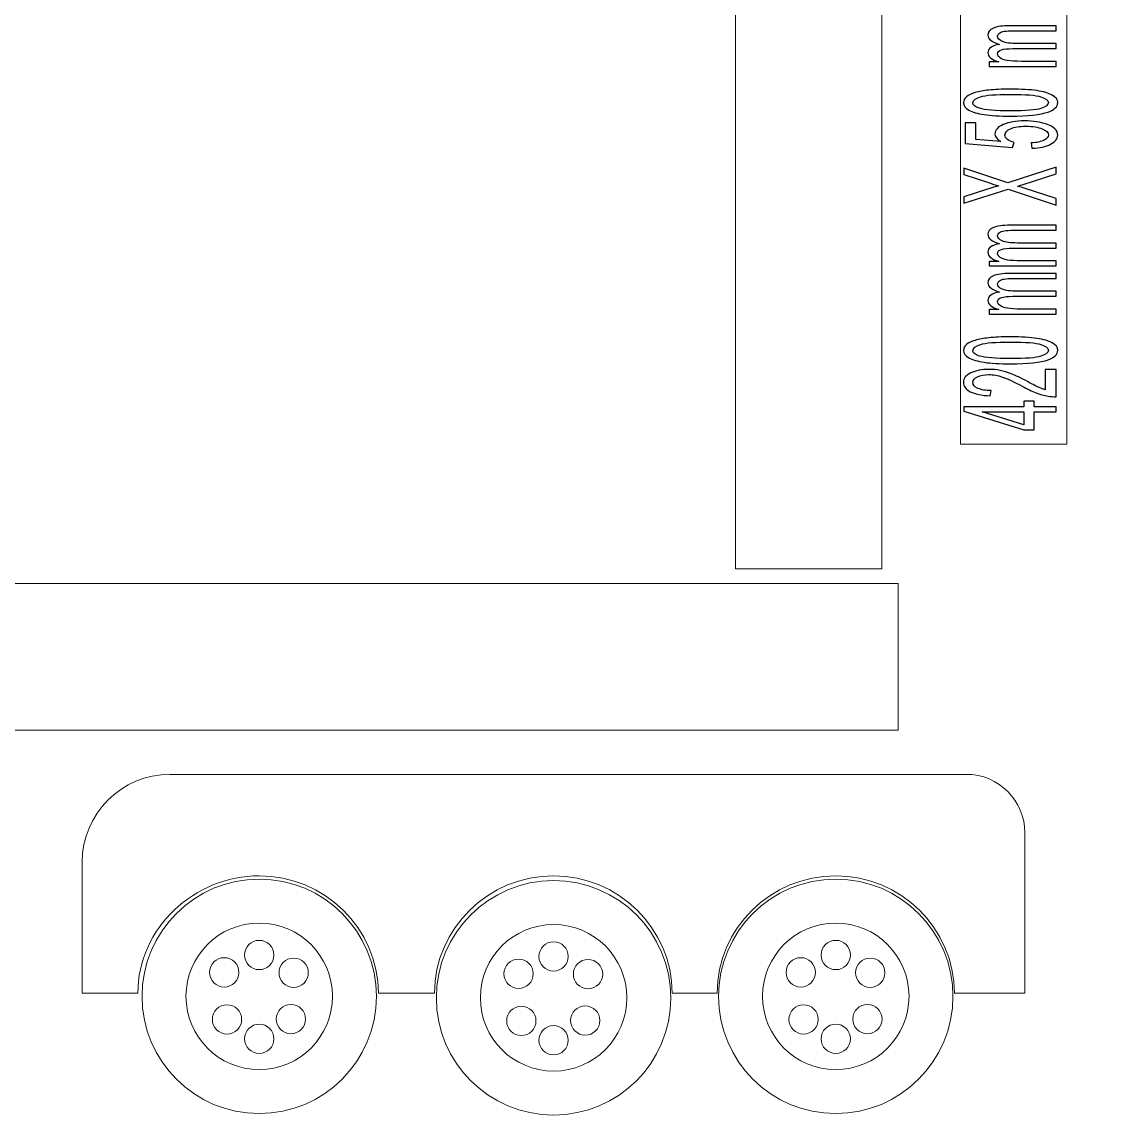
# Model space of a CAD drawing. Header units: millimetres. Extents: x -2444 to 3336, y -980 to 1690.
# Drawn here: x 145.2 to 520, y -151.4 to 221.6 of the extents above; entities that cross this region are included whole.
import ezdxf

# ---------------------------------------------------------------- set-up
doc = ezdxf.new("R2010")
doc.units = ezdxf.units.MM
doc.header["$MEASUREMENT"] = 0
doc.layers.add('Camada 1', color=7, linetype='Continuous')

msp = doc.modelspace()

# ---------------------------------------------------------------- linework, layer by layer
at = {"layer": 'Camada 1', "color": 250, "lineweight": 9}
msp.add_lwpolyline([(-586.2757, -20), (444.3243, -20), (444.3243, 30), (-586.2757, 30), (-586.2757, -20)], close=True, dxfattribs=at)
for centre, major_axis, ratio in [((226.2002, -110.8548), (0, 40), 0.9999975), ((422.9744, -110.8548), (0, 40), 0.9999975), ((326.666, -111.3548), (0, 40), 0.9999975), ((226.2001, -96.7548), (0, 5), 1), ((326.6659, -97.2548), (0, 5), 1), ((422.9743, -96.7548), (0, 5), 1), ((214.2557, -102.6728), (0, 5), 1), ((237.9517, -102.791), (0, 5), 1), ((314.7215, -103.1728), (0, 5), 1), ((338.4175, -103.291), (0, 5), 1), ((411.0299, -102.6728), (0, 5), 1), ((434.7259, -102.791), (0, 5), 1), ((215.1975, -118.7212), (0, 5), 1), ((237.0099, -118.603), (0, 5), 1), ((315.6633, -119.2212), (0, 5), 1), ((337.4757, -119.103), (0, 5), 1), ((411.9717, -118.7212), (0, 5), 1), ((433.7841, -118.603), (0, 5), 1), ((226.2001, -125.3548), (0, 5), 1), ((326.6659, -125.8548), (0, 5), 1), ((422.9743, -125.3548), (0, 5), 1)]:
    msp.add_ellipse(centre, major_axis=major_axis, ratio=ratio, dxfattribs=at)
for points, knots in [([(388.7243, 35), (388.7243, 35), (388.7243, 455), (388.7243, 455), (388.7243, 455), (388.7243, 455), (438.7243, 455), (438.7243, 455), (438.7243, 455), (438.7243, 455), (438.7243, 35), (438.7243, 35), (438.7243, 35), (438.7243, 35), (388.7243, 35), (388.7243, 35)], [0, 0, 0, 0, 0.2, 0.2, 0.2, 0.2, 0.4, 0.4, 0.4, 0.4, 0.6, 0.6, 0.6, 0.6, 1, 1, 1, 1]), ([(195.7326, -35.1115), (195.7326, -35.1115), (467.5273, -35.1115), (467.5273, -35.1115), (467.5273, -35.1115), (478.5273, -35.1115), (487.5273, -44.1115), (487.5273, -55.1115), (487.5273, -55.1115), (487.5273, -55.1115), (487.5273, -109.7255), (487.5273, -109.7255), (487.5273, -109.7255), (487.5273, -109.7255), (463.4725, -109.7255), (463.4725, -109.7255), (463.4725, -109.7255), (463.4725, -87.6342), (445.0639, -69.7255), (422.9726, -69.7255), (422.9726, -69.7255), (400.8813, -69.7255), (382.4725, -87.6342), (382.4725, -109.7255), (382.4725, -109.7255), (382.4725, -109.7255), (367.13, -109.7255), (367.13, -109.7255), (367.13, -109.7255), (367.13, -87.6342), (348.7214, -69.7255), (326.6301, -69.7255), (326.6301, -69.7255), (304.5388, -69.7255), (286.03, -87.6342), (286.03, -109.7255), (286.03, -109.7255), (286.03, -109.7255), (266.8813, -109.7255), (266.8813, -109.7255), (266.8813, -109.7255), (266.8813, -87.6342), (248.2727, -69.7255), (226.1814, -69.7255), (226.1814, -69.7255), (204.0901, -69.7255), (184.7813, -87.6342), (184.7813, -109.7255), (184.7813, -109.7255), (184.7813, -109.7255), (165.7326, -109.7255), (165.7326, -109.7255), (165.7326, -109.7255), (165.7326, -109.7255), (165.7326, -65.1115), (165.7326, -65.1115), (165.7326, -65.1115), (165.7326, -48.6115), (179.2326, -35.1115), (195.7326, -35.1115)], [0, 0, 0, 0, 0.0625, 0.0625, 0.0625, 0.0625, 0.125, 0.125, 0.125, 0.125, 0.1875, 0.1875, 0.1875, 0.1875, 0.25, 0.25, 0.25, 0.25, 0.3125, 0.3125, 0.3125, 0.3125, 0.375, 0.375, 0.375, 0.375, 0.4375, 0.4375, 0.4375, 0.4375, 0.5, 0.5, 0.5, 0.5, 0.5625, 0.5625, 0.5625, 0.5625, 0.625, 0.625, 0.625, 0.625, 0.6875, 0.6875, 0.6875, 0.6875, 0.75, 0.75, 0.75, 0.75, 0.8125, 0.8125, 0.8125, 0.8125, 0.875, 0.875, 0.875, 0.875, 1, 1, 1, 1]), ([(226.2002, -135.8548), (212.3931, -135.8548), (201.2001, -124.6619), (201.2001, -110.8548), (201.2001, -110.8548), (201.2001, -97.0477), (212.3931, -85.8548), (226.2002, -85.8548), (226.2002, -85.8548), (240.0072, -85.8548), (251.2001, -97.0477), (251.2001, -110.8548), (251.2001, -110.8548), (251.2001, -124.6619), (240.0072, -135.8548), (226.2002, -135.8548)], [0, 0, 0, 0, 0.2, 0.2, 0.2, 0.2, 0.4, 0.4, 0.4, 0.4, 0.6, 0.6, 0.6, 0.6, 1, 1, 1, 1]), ([(422.9744, -135.8548), (409.1673, -135.8548), (397.9743, -124.6619), (397.9743, -110.8548), (397.9743, -110.8548), (397.9743, -97.0477), (409.1673, -85.8548), (422.9744, -85.8548), (422.9744, -85.8548), (436.7814, -85.8548), (447.9743, -97.0477), (447.9743, -110.8548), (447.9743, -110.8548), (447.9743, -124.6619), (436.7814, -135.8548), (422.9744, -135.8548)], [0, 0, 0, 0, 0.2, 0.2, 0.2, 0.2, 0.4, 0.4, 0.4, 0.4, 0.6, 0.6, 0.6, 0.6, 1, 1, 1, 1]), ([(326.666, -136.3548), (312.8589, -136.3548), (301.6659, -125.1619), (301.6659, -111.3548), (301.6659, -111.3548), (301.6659, -97.5477), (312.8589, -86.3548), (326.666, -86.3548), (326.666, -86.3548), (340.473, -86.3548), (351.6659, -97.5477), (351.6659, -111.3548), (351.6659, -111.3548), (351.6659, -125.1619), (340.473, -136.3548), (326.666, -136.3548)], [0, 0, 0, 0, 0.2, 0.2, 0.2, 0.2, 0.4, 0.4, 0.4, 0.4, 0.6, 0.6, 0.6, 0.6, 1, 1, 1, 1]), ([(226.2001, -101.7548), (223.4387, -101.7548), (221.2001, -99.5162), (221.2001, -96.7548), (221.2001, -96.7548), (221.2001, -93.9934), (223.4387, -91.7548), (226.2001, -91.7548), (226.2001, -91.7548), (228.9615, -91.7548), (231.2001, -93.9934), (231.2001, -96.7548), (231.2001, -96.7548), (231.2001, -99.5162), (228.9615, -101.7548), (226.2001, -101.7548)], [0, 0, 0, 0, 0.2, 0.2, 0.2, 0.2, 0.4, 0.4, 0.4, 0.4, 0.6, 0.6, 0.6, 0.6, 1, 1, 1, 1]), ([(326.6659, -102.2548), (323.9045, -102.2548), (321.6659, -100.0162), (321.6659, -97.2548), (321.6659, -97.2548), (321.6659, -94.4934), (323.9045, -92.2548), (326.6659, -92.2548), (326.6659, -92.2548), (329.4273, -92.2548), (331.6659, -94.4934), (331.6659, -97.2548), (331.6659, -97.2548), (331.6659, -100.0162), (329.4273, -102.2548), (326.6659, -102.2548)], [0, 0, 0, 0, 0.2, 0.2, 0.2, 0.2, 0.4, 0.4, 0.4, 0.4, 0.6, 0.6, 0.6, 0.6, 1, 1, 1, 1]), ([(422.9743, -101.7548), (420.2129, -101.7548), (417.9743, -99.5162), (417.9743, -96.7548), (417.9743, -96.7548), (417.9743, -93.9934), (420.2129, -91.7548), (422.9743, -91.7548), (422.9743, -91.7548), (425.7357, -91.7548), (427.9743, -93.9934), (427.9743, -96.7548), (427.9743, -96.7548), (427.9743, -99.5162), (425.7357, -101.7548), (422.9743, -101.7548)], [0, 0, 0, 0, 0.2, 0.2, 0.2, 0.2, 0.4, 0.4, 0.4, 0.4, 0.6, 0.6, 0.6, 0.6, 1, 1, 1, 1]), ([(214.2557, -107.6728), (217.0171, -107.6728), (219.2557, -105.4342), (219.2557, -102.6728), (219.2557, -102.6728), (219.2557, -99.9114), (217.0171, -97.6728), (214.2557, -97.6728), (214.2557, -97.6728), (211.4943, -97.6728), (209.2557, -99.9114), (209.2557, -102.6728), (209.2557, -102.6728), (209.2557, -105.4342), (211.4943, -107.6728), (214.2557, -107.6728)], [0, 0, 0, 0, 0.2, 0.2, 0.2, 0.2, 0.4, 0.4, 0.4, 0.4, 0.6, 0.6, 0.6, 0.6, 1, 1, 1, 1]), ([(237.9517, -107.791), (235.1903, -107.791), (232.9517, -105.5524), (232.9517, -102.791), (232.9517, -102.791), (232.9517, -100.0296), (235.1903, -97.791), (237.9517, -97.791), (237.9517, -97.791), (240.7131, -97.791), (242.9517, -100.0296), (242.9517, -102.791), (242.9517, -102.791), (242.9517, -105.5524), (240.7131, -107.791), (237.9517, -107.791)], [0, 0, 0, 0, 0.2, 0.2, 0.2, 0.2, 0.4, 0.4, 0.4, 0.4, 0.6, 0.6, 0.6, 0.6, 1, 1, 1, 1]), ([(314.7215, -108.1728), (317.4829, -108.1728), (319.7215, -105.9342), (319.7215, -103.1728), (319.7215, -103.1728), (319.7215, -100.4114), (317.4829, -98.1728), (314.7215, -98.1728), (314.7215, -98.1728), (311.9601, -98.1728), (309.7215, -100.4114), (309.7215, -103.1728), (309.7215, -103.1728), (309.7215, -105.9342), (311.9601, -108.1728), (314.7215, -108.1728)], [0, 0, 0, 0, 0.2, 0.2, 0.2, 0.2, 0.4, 0.4, 0.4, 0.4, 0.6, 0.6, 0.6, 0.6, 1, 1, 1, 1]), ([(338.4175, -108.291), (335.6561, -108.291), (333.4175, -106.0524), (333.4175, -103.291), (333.4175, -103.291), (333.4175, -100.5296), (335.6561, -98.291), (338.4175, -98.291), (338.4175, -98.291), (341.1789, -98.291), (343.4175, -100.5296), (343.4175, -103.291), (343.4175, -103.291), (343.4175, -106.0524), (341.1789, -108.291), (338.4175, -108.291)], [0, 0, 0, 0, 0.2, 0.2, 0.2, 0.2, 0.4, 0.4, 0.4, 0.4, 0.6, 0.6, 0.6, 0.6, 1, 1, 1, 1]), ([(411.0299, -107.6728), (413.7913, -107.6728), (416.0299, -105.4342), (416.0299, -102.6728), (416.0299, -102.6728), (416.0299, -99.9114), (413.7913, -97.6728), (411.0299, -97.6728), (411.0299, -97.6728), (408.2685, -97.6728), (406.0299, -99.9114), (406.0299, -102.6728), (406.0299, -102.6728), (406.0299, -105.4342), (408.2685, -107.6728), (411.0299, -107.6728)], [0, 0, 0, 0, 0.2, 0.2, 0.2, 0.2, 0.4, 0.4, 0.4, 0.4, 0.6, 0.6, 0.6, 0.6, 1, 1, 1, 1]), ([(434.7259, -107.791), (431.9645, -107.791), (429.7259, -105.5524), (429.7259, -102.791), (429.7259, -102.791), (429.7259, -100.0296), (431.9645, -97.791), (434.7259, -97.791), (434.7259, -97.791), (437.4873, -97.791), (439.7259, -100.0296), (439.7259, -102.791), (439.7259, -102.791), (439.7259, -105.5524), (437.4873, -107.791), (434.7259, -107.791)], [0, 0, 0, 0, 0.2, 0.2, 0.2, 0.2, 0.4, 0.4, 0.4, 0.4, 0.6, 0.6, 0.6, 0.6, 1, 1, 1, 1]), ([(215.1975, -113.7212), (212.4361, -113.7212), (210.1975, -115.9598), (210.1975, -118.7212), (210.1975, -118.7212), (210.1975, -121.4826), (212.4361, -123.7212), (215.1975, -123.7212), (215.1975, -123.7212), (217.9589, -123.7212), (220.1975, -121.4826), (220.1975, -118.7212), (220.1975, -118.7212), (220.1975, -115.9598), (217.9589, -113.7212), (215.1975, -113.7212)], [0, 0, 0, 0, 0.2, 0.2, 0.2, 0.2, 0.4, 0.4, 0.4, 0.4, 0.6, 0.6, 0.6, 0.6, 1, 1, 1, 1]), ([(237.0099, -113.603), (239.7713, -113.603), (242.0099, -115.8416), (242.0099, -118.603), (242.0099, -118.603), (242.0099, -121.3644), (239.7713, -123.603), (237.0099, -123.603), (237.0099, -123.603), (234.2485, -123.603), (232.0099, -121.3644), (232.0099, -118.603), (232.0099, -118.603), (232.0099, -115.8416), (234.2485, -113.603), (237.0099, -113.603)], [0, 0, 0, 0, 0.2, 0.2, 0.2, 0.2, 0.4, 0.4, 0.4, 0.4, 0.6, 0.6, 0.6, 0.6, 1, 1, 1, 1]), ([(315.6633, -114.2212), (312.9019, -114.2212), (310.6633, -116.4598), (310.6633, -119.2212), (310.6633, -119.2212), (310.6633, -121.9826), (312.9019, -124.2212), (315.6633, -124.2212), (315.6633, -124.2212), (318.4247, -124.2212), (320.6633, -121.9826), (320.6633, -119.2212), (320.6633, -119.2212), (320.6633, -116.4598), (318.4247, -114.2212), (315.6633, -114.2212)], [0, 0, 0, 0, 0.2, 0.2, 0.2, 0.2, 0.4, 0.4, 0.4, 0.4, 0.6, 0.6, 0.6, 0.6, 1, 1, 1, 1]), ([(337.4757, -114.103), (340.2371, -114.103), (342.4757, -116.3416), (342.4757, -119.103), (342.4757, -119.103), (342.4757, -121.8644), (340.2371, -124.103), (337.4757, -124.103), (337.4757, -124.103), (334.7143, -124.103), (332.4757, -121.8644), (332.4757, -119.103), (332.4757, -119.103), (332.4757, -116.3416), (334.7143, -114.103), (337.4757, -114.103)], [0, 0, 0, 0, 0.2, 0.2, 0.2, 0.2, 0.4, 0.4, 0.4, 0.4, 0.6, 0.6, 0.6, 0.6, 1, 1, 1, 1]), ([(411.9717, -113.7212), (409.2103, -113.7212), (406.9717, -115.9598), (406.9717, -118.7212), (406.9717, -118.7212), (406.9717, -121.4826), (409.2103, -123.7212), (411.9717, -123.7212), (411.9717, -123.7212), (414.7331, -123.7212), (416.9717, -121.4826), (416.9717, -118.7212), (416.9717, -118.7212), (416.9717, -115.9598), (414.7331, -113.7212), (411.9717, -113.7212)], [0, 0, 0, 0, 0.2, 0.2, 0.2, 0.2, 0.4, 0.4, 0.4, 0.4, 0.6, 0.6, 0.6, 0.6, 1, 1, 1, 1]), ([(433.7841, -113.603), (436.5455, -113.603), (438.7841, -115.8416), (438.7841, -118.603), (438.7841, -118.603), (438.7841, -121.3644), (436.5455, -123.603), (433.7841, -123.603), (433.7841, -123.603), (431.0227, -123.603), (428.7841, -121.3644), (428.7841, -118.603), (428.7841, -118.603), (428.7841, -115.8416), (431.0227, -113.603), (433.7841, -113.603)], [0, 0, 0, 0, 0.2, 0.2, 0.2, 0.2, 0.4, 0.4, 0.4, 0.4, 0.6, 0.6, 0.6, 0.6, 1, 1, 1, 1]), ([(226.2001, -130.3548), (223.4387, -130.3548), (221.2001, -128.1162), (221.2001, -125.3548), (221.2001, -125.3548), (221.2001, -122.5934), (223.4387, -120.3548), (226.2001, -120.3548), (226.2001, -120.3548), (228.9615, -120.3548), (231.2001, -122.5934), (231.2001, -125.3548), (231.2001, -125.3548), (231.2001, -128.1162), (228.9615, -130.3548), (226.2001, -130.3548)], [0, 0, 0, 0, 0.2, 0.2, 0.2, 0.2, 0.4, 0.4, 0.4, 0.4, 0.6, 0.6, 0.6, 0.6, 1, 1, 1, 1]), ([(326.6659, -130.8548), (323.9045, -130.8548), (321.6659, -128.6162), (321.6659, -125.8548), (321.6659, -125.8548), (321.6659, -123.0934), (323.9045, -120.8548), (326.6659, -120.8548), (326.6659, -120.8548), (329.4273, -120.8548), (331.6659, -123.0934), (331.6659, -125.8548), (331.6659, -125.8548), (331.6659, -128.6162), (329.4273, -130.8548), (326.6659, -130.8548)], [0, 0, 0, 0, 0.2, 0.2, 0.2, 0.2, 0.4, 0.4, 0.4, 0.4, 0.6, 0.6, 0.6, 0.6, 1, 1, 1, 1]), ([(422.9743, -130.3548), (420.2129, -130.3548), (417.9743, -128.1162), (417.9743, -125.3548), (417.9743, -125.3548), (417.9743, -122.5934), (420.2129, -120.3548), (422.9743, -120.3548), (422.9743, -120.3548), (425.7357, -120.3548), (427.9743, -122.5934), (427.9743, -125.3548), (427.9743, -125.3548), (427.9743, -128.1162), (425.7357, -130.3548), (422.9743, -130.3548)], [0, 0, 0, 0, 0.2, 0.2, 0.2, 0.2, 0.4, 0.4, 0.4, 0.4, 0.6, 0.6, 0.6, 0.6, 1, 1, 1, 1])]:
    msp.add_open_spline(points, degree=3, knots=knots, dxfattribs=at)
at = {"layer": 'Camada 1', "color": 250, "lineweight": 20}
msp.add_open_spline([(501.8621, 77.5), (501.8621, 77.5), (501.8621, 255), (501.8621, 255), (501.8621, 255), (501.8621, 255), (520, 255), (520, 255), (520, 255), (520, 255), (483.7243, 432.5), (483.7243, 432.5), (483.7243, 432.5), (483.7243, 432.5), (447.4486, 255), (447.4486, 255), (447.4486, 255), (447.4486, 255), (465.5864, 255), (465.5864, 255), (465.5864, 255), (465.5864, 255), (465.5864, 77.5), (465.5864, 77.5), (465.5864, 77.5), (465.5864, 77.5), (501.8621, 77.5), (501.8621, 77.5)], degree=3, knots=[0, 0, 0, 0, 0.125, 0.125, 0.125, 0.125, 0.25, 0.25, 0.25, 0.25, 0.375, 0.375, 0.375, 0.375, 0.5, 0.5, 0.5, 0.5, 0.625, 0.625, 0.625, 0.625, 0.75, 0.75, 0.75, 0.75, 1, 1, 1, 1], dxfattribs=at)
at = {"layer": 'Camada 1', "color": 250}
for points, knots in [([(498.1963, 206.4121), (498.1963, 206.4121), (475.3664, 206.4121), (475.3664, 206.4121), (475.3664, 206.4121), (475.3664, 206.4121), (475.3664, 207.9725), (475.3664, 207.9725), (475.3664, 207.9725), (475.3664, 207.9725), (478.5922, 207.9725), (478.5922, 207.9725), (478.5922, 207.9725), (477.4779, 208.2918), (476.5761, 208.7198), (475.9016, 209.2531), (475.9016, 209.2531), (475.2198, 209.7864), (474.8826, 210.3921), (474.8826, 211.0735), (474.8826, 211.0735), (474.8826, 211.8307), (475.2345, 212.4529), (475.9309, 212.9368), (475.9309, 212.9368), (476.6348, 213.4208), (477.6098, 213.7631), (478.8708, 213.9606), (478.8708, 213.9606), (476.2095, 214.7771), (474.8826, 215.8338), (474.8826, 217.1374), (474.8826, 217.1374), (474.8826, 218.1579), (475.5057, 218.9447), (476.7594, 219.4912), (476.7594, 219.4912), (478.013, 220.041), (479.9412, 220.3175), (482.5438, 220.3175), (482.5438, 220.3175), (482.5438, 220.3175), (498.1963, 220.3175), (498.1963, 220.3175), (498.1963, 220.3175), (498.1963, 220.3175), (498.1963, 218.5794), (498.1963, 218.5794), (498.1963, 218.5794), (498.1963, 218.5794), (483.8268, 218.5794), (483.8268, 218.5794), (483.8268, 218.5794), (482.2872, 218.5794), (481.1729, 218.5201), (480.491, 218.4081), (480.491, 218.4081), (479.8092, 218.2962), (479.2667, 218.0921), (478.8488, 217.7926), (478.8488, 217.7926), (478.4309, 217.4962), (478.2257, 217.1473), (478.2257, 216.749), (478.2257, 216.749), (478.2257, 216.0247), (478.7608, 215.4256), (479.8239, 214.9483), (479.8239, 214.9483), (480.8943, 214.4709), (482.6025, 214.2339), (484.9485, 214.2339), (484.9485, 214.2339), (484.9485, 214.2339), (498.1963, 214.2339), (498.1963, 214.2339), (498.1963, 214.2339), (498.1963, 214.2339), (498.1963, 212.4957), (498.1963, 212.4957), (498.1963, 212.4957), (498.1963, 212.4957), (483.3796, 212.4957), (483.3796, 212.4957), (483.3796, 212.4957), (481.6641, 212.4957), (480.3737, 212.3541), (479.516, 212.071), (479.516, 212.071), (478.6582, 211.7879), (478.2257, 211.3237), (478.2257, 210.6818), (478.2257, 210.6818), (478.2257, 210.1946), (478.5116, 209.7436), (479.0834, 209.3288), (479.0834, 209.3288), (479.6553, 208.914), (480.491, 208.6144), (481.5981, 208.4268), (481.5981, 208.4268), (482.6978, 208.2425), (484.2887, 208.1503), (486.3635, 208.1503), (486.3635, 208.1503), (486.3635, 208.1503), (498.1963, 208.1503), (498.1963, 208.1503), (498.1963, 208.1503), (498.1963, 208.1503), (498.1963, 206.4121), (498.1963, 206.4121)], [0, 0, 0, 0, 0.03448276, 0.03448276, 0.03448276, 0.03448276, 0.06896552, 0.06896552, 0.06896552, 0.06896552, 0.10344828, 0.10344828, 0.10344828, 0.10344828, 0.13793103, 0.13793103, 0.13793103, 0.13793103, 0.17241379, 0.17241379, 0.17241379, 0.17241379, 0.20689655, 0.20689655, 0.20689655, 0.20689655, 0.24137931, 0.24137931, 0.24137931, 0.24137931, 0.27586207, 0.27586207, 0.27586207, 0.27586207, 0.31034483, 0.31034483, 0.31034483, 0.31034483, 0.34482759, 0.34482759, 0.34482759, 0.34482759, 0.37931034, 0.37931034, 0.37931034, 0.37931034, 0.4137931, 0.4137931, 0.4137931, 0.4137931, 0.44827586, 0.44827586, 0.44827586, 0.44827586, 0.48275862, 0.48275862, 0.48275862, 0.48275862, 0.51724138, 0.51724138, 0.51724138, 0.51724138, 0.55172414, 0.55172414, 0.55172414, 0.55172414, 0.5862069, 0.5862069, 0.5862069, 0.5862069, 0.62068966, 0.62068966, 0.62068966, 0.62068966, 0.65517241, 0.65517241, 0.65517241, 0.65517241, 0.68965517, 0.68965517, 0.68965517, 0.68965517, 0.72413793, 0.72413793, 0.72413793, 0.72413793, 0.75862069, 0.75862069, 0.75862069, 0.75862069, 0.79310345, 0.79310345, 0.79310345, 0.79310345, 0.82758621, 0.82758621, 0.82758621, 0.82758621, 0.86206897, 0.86206897, 0.86206897, 0.86206897, 0.89655172, 0.89655172, 0.89655172, 0.89655172, 0.93103448, 0.93103448, 0.93103448, 0.93103448, 1, 1, 1, 1]), ([(482.6538, 189.4648), (478.9368, 189.4648), (475.9309, 189.636), (473.6582, 189.9784), (473.6582, 189.9784), (471.3782, 190.3241), (469.626, 190.8343), (468.4016, 191.5125), (468.4016, 191.5125), (467.1773, 192.1873), (466.5688, 193.04), (466.5688, 194.0671), (466.5688, 194.0671), (466.5688, 194.8242), (466.906, 195.4892), (467.5878, 196.0653), (467.5878, 196.0653), (468.2697, 196.6381), (469.2521, 197.1122), (470.5351, 197.4809), (470.5351, 197.4809), (471.8107, 197.8496), (473.3723, 198.1393), (475.2125, 198.35), (475.2125, 198.35), (477.0526, 198.5639), (479.538, 198.6693), (482.6538, 198.6693), (482.6538, 198.6693), (486.3488, 198.6693), (489.34, 198.4981), (491.6127, 198.159), (491.6127, 198.159), (493.8928, 197.8199), (495.645, 197.3097), (496.8767, 196.6315), (496.8767, 196.6315), (498.1083, 195.9567), (498.7242, 195.1007), (498.7242, 194.0671), (498.7242, 194.0671), (498.7242, 192.7075), (497.6464, 191.6376), (495.4837, 190.8606), (495.4837, 190.8606), (492.8444, 189.929), (488.5702, 189.4648), (482.6538, 189.4648)], [0, 0, 0, 0, 0.07692308, 0.07692308, 0.07692308, 0.07692308, 0.15384615, 0.15384615, 0.15384615, 0.15384615, 0.23076923, 0.23076923, 0.23076923, 0.23076923, 0.30769231, 0.30769231, 0.30769231, 0.30769231, 0.38461538, 0.38461538, 0.38461538, 0.38461538, 0.46153846, 0.46153846, 0.46153846, 0.46153846, 0.53846154, 0.53846154, 0.53846154, 0.53846154, 0.61538462, 0.61538462, 0.61538462, 0.61538462, 0.69230769, 0.69230769, 0.69230769, 0.69230769, 0.76923077, 0.76923077, 0.76923077, 0.76923077, 0.84615385, 0.84615385, 0.84615385, 0.84615385, 1, 1, 1, 1]), ([(482.6685, 191.2425), (487.8517, 191.2425), (491.2975, 191.5125), (492.9984, 192.0557), (492.9984, 192.0557), (494.7066, 192.5988), (495.557, 193.2704), (495.557, 194.0671), (495.557, 194.0671), (495.557, 194.8637), (494.6992, 195.5353), (492.991, 196.0785), (492.991, 196.0785), (491.2755, 196.6217), (487.8371, 196.8916), (482.6685, 196.8916), (482.6685, 196.8916), (477.4852, 196.8916), (474.0394, 196.6217), (472.3386, 196.0785), (472.3386, 196.0785), (470.6304, 195.5386), (469.7799, 194.8604), (469.7799, 194.0473), (469.7799, 194.0473), (469.7799, 193.2507), (470.5351, 192.612), (472.038, 192.1346), (472.038, 192.1346), (473.9515, 191.5388), (477.4999, 191.2425), (482.6685, 191.2425)], [0, 0, 0, 0, 0.11111111, 0.11111111, 0.11111111, 0.11111111, 0.22222222, 0.22222222, 0.22222222, 0.22222222, 0.33333333, 0.33333333, 0.33333333, 0.33333333, 0.44444444, 0.44444444, 0.44444444, 0.44444444, 0.55555556, 0.55555556, 0.55555556, 0.55555556, 0.66666667, 0.66666667, 0.66666667, 0.66666667, 0.77777778, 0.77777778, 0.77777778, 0.77777778, 1, 1, 1, 1]), ([(489.9265, 178.4794), (489.9265, 178.4794), (489.6186, 180.2966), (489.6186, 180.2966), (489.6186, 180.2966), (491.5907, 180.4316), (493.0717, 180.7443), (494.0687, 181.2315), (494.0687, 181.2315), (495.0585, 181.7188), (495.557, 182.3146), (495.557, 183.0158), (495.557, 183.0158), (495.557, 183.8618), (494.8532, 184.5696), (493.4529, 185.1457), (493.4529, 185.1457), (492.0453, 185.7185), (490.1831, 186.0049), (487.8664, 186.0049), (487.8664, 186.0049), (485.6597, 186.0049), (483.9221, 185.7317), (482.6465, 185.1819), (482.6465, 185.1819), (481.3708, 184.6322), (480.733, 183.9046), (480.733, 182.9993), (480.733, 182.9993), (480.733, 182.4364), (481.0189, 181.9327), (481.5908, 181.485), (481.5908, 181.485), (482.1626, 181.0406), (482.9031, 180.6917), (483.8122, 180.4348), (483.8122, 180.4348), (483.8122, 180.4348), (483.2843, 178.7954), (483.2843, 178.7954), (483.2843, 178.7954), (483.2843, 178.7954), (467.0966, 180.1583), (467.0966, 180.1583), (467.0966, 180.1583), (467.0966, 180.1583), (467.0966, 187.1703), (467.0966, 187.1703), (467.0966, 187.1703), (467.0966, 187.1703), (470.7917, 187.1703), (470.7917, 187.1703), (470.7917, 187.1703), (470.7917, 187.1703), (470.7917, 181.5443), (470.7917, 181.5443), (470.7917, 181.5443), (470.7917, 181.5443), (479.2887, 180.7904), (479.2887, 180.7904), (479.2887, 180.7904), (477.9617, 181.6365), (477.3019, 182.5253), (477.3019, 183.4536), (477.3019, 183.4536), (477.3019, 184.6848), (478.255, 185.7251), (480.1611, 186.5712), (480.1611, 186.5712), (482.0673, 187.4172), (484.516, 187.8419), (487.5072, 187.8419), (487.5072, 187.8419), (490.3591, 187.8419), (492.8224, 187.4699), (494.8972, 186.7259), (494.8972, 186.7259), (497.4485, 185.8206), (498.7242, 184.5828), (498.7242, 183.0158), (498.7242, 183.0158), (498.7242, 181.7319), (497.9177, 180.685), (496.3121, 179.8719), (496.3121, 179.8719), (494.7066, 179.0588), (492.5805, 178.5946), (489.9265, 178.4794)], [0, 0, 0, 0, 0.04347826, 0.04347826, 0.04347826, 0.04347826, 0.08695652, 0.08695652, 0.08695652, 0.08695652, 0.13043478, 0.13043478, 0.13043478, 0.13043478, 0.17391304, 0.17391304, 0.17391304, 0.17391304, 0.2173913, 0.2173913, 0.2173913, 0.2173913, 0.26086957, 0.26086957, 0.26086957, 0.26086957, 0.30434783, 0.30434783, 0.30434783, 0.30434783, 0.34782609, 0.34782609, 0.34782609, 0.34782609, 0.39130435, 0.39130435, 0.39130435, 0.39130435, 0.43478261, 0.43478261, 0.43478261, 0.43478261, 0.47826087, 0.47826087, 0.47826087, 0.47826087, 0.52173913, 0.52173913, 0.52173913, 0.52173913, 0.56521739, 0.56521739, 0.56521739, 0.56521739, 0.60869565, 0.60869565, 0.60869565, 0.60869565, 0.65217391, 0.65217391, 0.65217391, 0.65217391, 0.69565217, 0.69565217, 0.69565217, 0.69565217, 0.73913043, 0.73913043, 0.73913043, 0.73913043, 0.7826087, 0.7826087, 0.7826087, 0.7826087, 0.82608696, 0.82608696, 0.82608696, 0.82608696, 0.86956522, 0.86956522, 0.86956522, 0.86956522, 0.91304348, 0.91304348, 0.91304348, 0.91304348, 1, 1, 1, 1]), ([(498.1963, 159.0731), (498.1963, 159.0731), (481.8547, 164.5378), (481.8547, 164.5378), (481.8547, 164.5378), (481.8547, 164.5378), (466.7007, 159.7249), (466.7007, 159.7249), (466.7007, 159.7249), (466.7007, 159.7249), (466.7007, 161.9536), (466.7007, 161.9536), (466.7007, 161.9536), (466.7007, 161.9536), (474.7579, 164.5312), (474.7579, 164.5312), (474.7579, 164.5312), (476.4295, 165.0678), (477.7051, 165.4398), (478.5922, 165.6538), (478.5922, 165.6538), (477.4925, 165.9731), (476.3195, 166.3484), (475.0805, 166.7796), (475.0805, 166.7796), (475.0805, 166.7796), (466.7007, 169.6042), (466.7007, 169.6042), (466.7007, 169.6042), (466.7007, 169.6042), (466.7007, 171.6551), (466.7007, 171.6551), (466.7007, 171.6551), (466.7007, 171.6551), (481.6714, 166.7434), (481.6714, 166.7434), (481.6714, 166.7434), (481.6714, 166.7434), (498.1963, 172.0304), (498.1963, 172.0304), (498.1963, 172.0304), (498.1963, 172.0304), (498.1963, 169.7326), (498.1963, 169.7326), (498.1963, 169.7326), (498.1963, 169.7326), (486.9646, 166.1641), (486.9646, 166.1641), (486.9646, 166.1641), (486.3268, 165.9599), (485.689, 165.7657), (485.0585, 165.5847), (485.0585, 165.5847), (486.1142, 165.2686), (486.8547, 165.0448), (487.2726, 164.9065), (487.2726, 164.9065), (487.2726, 164.9065), (498.1963, 161.3215), (498.1963, 161.3215), (498.1963, 161.3215), (498.1963, 161.3215), (498.1963, 159.0731), (498.1963, 159.0731)], [0, 0, 0, 0, 0.05882353, 0.05882353, 0.05882353, 0.05882353, 0.11764706, 0.11764706, 0.11764706, 0.11764706, 0.17647059, 0.17647059, 0.17647059, 0.17647059, 0.23529412, 0.23529412, 0.23529412, 0.23529412, 0.29411765, 0.29411765, 0.29411765, 0.29411765, 0.35294118, 0.35294118, 0.35294118, 0.35294118, 0.41176471, 0.41176471, 0.41176471, 0.41176471, 0.47058824, 0.47058824, 0.47058824, 0.47058824, 0.52941176, 0.52941176, 0.52941176, 0.52941176, 0.58823529, 0.58823529, 0.58823529, 0.58823529, 0.64705882, 0.64705882, 0.64705882, 0.64705882, 0.70588235, 0.70588235, 0.70588235, 0.70588235, 0.76470588, 0.76470588, 0.76470588, 0.76470588, 0.82352941, 0.82352941, 0.82352941, 0.82352941, 0.88235294, 0.88235294, 0.88235294, 0.88235294, 1, 1, 1, 1]), ([(498.1963, 138.3499), (498.1963, 138.3499), (475.3664, 138.3499), (475.3664, 138.3499), (475.3664, 138.3499), (475.3664, 138.3499), (475.3664, 139.9103), (475.3664, 139.9103), (475.3664, 139.9103), (475.3664, 139.9103), (478.5922, 139.9103), (478.5922, 139.9103), (478.5922, 139.9103), (477.4779, 140.2296), (476.5761, 140.6576), (475.9016, 141.1909), (475.9016, 141.1909), (475.2198, 141.7242), (474.8826, 142.3299), (474.8826, 143.0114), (474.8826, 143.0114), (474.8826, 143.7686), (475.2345, 144.3907), (475.9309, 144.8747), (475.9309, 144.8747), (476.6348, 145.3586), (477.6098, 145.701), (478.8708, 145.8984), (478.8708, 145.8984), (476.2095, 146.7149), (474.8826, 147.7716), (474.8826, 149.0752), (474.8826, 149.0752), (474.8826, 150.0957), (475.5057, 150.8825), (476.7594, 151.429), (476.7594, 151.429), (478.013, 151.9788), (479.9412, 152.2553), (482.5438, 152.2553), (482.5438, 152.2553), (482.5438, 152.2553), (498.1963, 152.2553), (498.1963, 152.2553), (498.1963, 152.2553), (498.1963, 152.2553), (498.1963, 150.5172), (498.1963, 150.5172), (498.1963, 150.5172), (498.1963, 150.5172), (483.8268, 150.5172), (483.8268, 150.5172), (483.8268, 150.5172), (482.2872, 150.5172), (481.1729, 150.4579), (480.491, 150.3459), (480.491, 150.3459), (479.8092, 150.234), (479.2667, 150.0299), (478.8488, 149.7304), (478.8488, 149.7304), (478.4309, 149.4341), (478.2257, 149.0851), (478.2257, 148.6868), (478.2257, 148.6868), (478.2257, 147.9625), (478.7608, 147.3634), (479.8239, 146.8861), (479.8239, 146.8861), (480.8943, 146.4087), (482.6025, 146.1717), (484.9485, 146.1717), (484.9485, 146.1717), (484.9485, 146.1717), (498.1963, 146.1717), (498.1963, 146.1717), (498.1963, 146.1717), (498.1963, 146.1717), (498.1963, 144.4335), (498.1963, 144.4335), (498.1963, 144.4335), (498.1963, 144.4335), (483.3796, 144.4335), (483.3796, 144.4335), (483.3796, 144.4335), (481.6641, 144.4335), (480.3737, 144.2919), (479.516, 144.0088), (479.516, 144.0088), (478.6582, 143.7257), (478.2257, 143.2616), (478.2257, 142.6196), (478.2257, 142.6196), (478.2257, 142.1324), (478.5116, 141.6814), (479.0834, 141.2666), (479.0834, 141.2666), (479.6553, 140.8518), (480.491, 140.5522), (481.5981, 140.3646), (481.5981, 140.3646), (482.6978, 140.1803), (484.2887, 140.0881), (486.3635, 140.0881), (486.3635, 140.0881), (486.3635, 140.0881), (498.1963, 140.0881), (498.1963, 140.0881), (498.1963, 140.0881), (498.1963, 140.0881), (498.1963, 138.3499), (498.1963, 138.3499)], [0, 0, 0, 0, 0.03448276, 0.03448276, 0.03448276, 0.03448276, 0.06896552, 0.06896552, 0.06896552, 0.06896552, 0.10344828, 0.10344828, 0.10344828, 0.10344828, 0.13793103, 0.13793103, 0.13793103, 0.13793103, 0.17241379, 0.17241379, 0.17241379, 0.17241379, 0.20689655, 0.20689655, 0.20689655, 0.20689655, 0.24137931, 0.24137931, 0.24137931, 0.24137931, 0.27586207, 0.27586207, 0.27586207, 0.27586207, 0.31034483, 0.31034483, 0.31034483, 0.31034483, 0.34482759, 0.34482759, 0.34482759, 0.34482759, 0.37931034, 0.37931034, 0.37931034, 0.37931034, 0.4137931, 0.4137931, 0.4137931, 0.4137931, 0.44827586, 0.44827586, 0.44827586, 0.44827586, 0.48275862, 0.48275862, 0.48275862, 0.48275862, 0.51724138, 0.51724138, 0.51724138, 0.51724138, 0.55172414, 0.55172414, 0.55172414, 0.55172414, 0.5862069, 0.5862069, 0.5862069, 0.5862069, 0.62068966, 0.62068966, 0.62068966, 0.62068966, 0.65517241, 0.65517241, 0.65517241, 0.65517241, 0.68965517, 0.68965517, 0.68965517, 0.68965517, 0.72413793, 0.72413793, 0.72413793, 0.72413793, 0.75862069, 0.75862069, 0.75862069, 0.75862069, 0.79310345, 0.79310345, 0.79310345, 0.79310345, 0.82758621, 0.82758621, 0.82758621, 0.82758621, 0.86206897, 0.86206897, 0.86206897, 0.86206897, 0.89655172, 0.89655172, 0.89655172, 0.89655172, 0.93103448, 0.93103448, 0.93103448, 0.93103448, 1, 1, 1, 1]), ([(498.1963, 121.8964), (498.1963, 121.8964), (475.3664, 121.8964), (475.3664, 121.8964), (475.3664, 121.8964), (475.3664, 121.8964), (475.3664, 123.4569), (475.3664, 123.4569), (475.3664, 123.4569), (475.3664, 123.4569), (478.5922, 123.4569), (478.5922, 123.4569), (478.5922, 123.4569), (477.4779, 123.7762), (476.5761, 124.2041), (475.9016, 124.7375), (475.9016, 124.7375), (475.2198, 125.2708), (474.8826, 125.8765), (474.8826, 126.5579), (474.8826, 126.5579), (474.8826, 127.3151), (475.2345, 127.9373), (475.9309, 128.4212), (475.9309, 128.4212), (476.6348, 128.9051), (477.6098, 129.2475), (478.8708, 129.445), (478.8708, 129.445), (476.2095, 130.2614), (474.8826, 131.3182), (474.8826, 132.6218), (474.8826, 132.6218), (474.8826, 133.6423), (475.5057, 134.4291), (476.7594, 134.9756), (476.7594, 134.9756), (478.013, 135.5254), (479.9412, 135.8019), (482.5438, 135.8019), (482.5438, 135.8019), (482.5438, 135.8019), (498.1963, 135.8019), (498.1963, 135.8019), (498.1963, 135.8019), (498.1963, 135.8019), (498.1963, 134.0637), (498.1963, 134.0637), (498.1963, 134.0637), (498.1963, 134.0637), (483.8268, 134.0637), (483.8268, 134.0637), (483.8268, 134.0637), (482.2872, 134.0637), (481.1729, 134.0044), (480.491, 133.8925), (480.491, 133.8925), (479.8092, 133.7806), (479.2667, 133.5765), (478.8488, 133.2769), (478.8488, 133.2769), (478.4309, 132.9806), (478.2257, 132.6317), (478.2257, 132.2333), (478.2257, 132.2333), (478.2257, 131.5091), (478.7608, 130.91), (479.8239, 130.4326), (479.8239, 130.4326), (480.8943, 129.9553), (482.6025, 129.7182), (484.9485, 129.7182), (484.9485, 129.7182), (484.9485, 129.7182), (498.1963, 129.7182), (498.1963, 129.7182), (498.1963, 129.7182), (498.1963, 129.7182), (498.1963, 127.9801), (498.1963, 127.9801), (498.1963, 127.9801), (498.1963, 127.9801), (483.3796, 127.9801), (483.3796, 127.9801), (483.3796, 127.9801), (481.6641, 127.9801), (480.3737, 127.8385), (479.516, 127.5554), (479.516, 127.5554), (478.6582, 127.2723), (478.2257, 126.8081), (478.2257, 126.1662), (478.2257, 126.1662), (478.2257, 125.679), (478.5116, 125.228), (479.0834, 124.8132), (479.0834, 124.8132), (479.6553, 124.3984), (480.491, 124.0988), (481.5981, 123.9112), (481.5981, 123.9112), (482.6978, 123.7268), (484.2887, 123.6346), (486.3635, 123.6346), (486.3635, 123.6346), (486.3635, 123.6346), (498.1963, 123.6346), (498.1963, 123.6346), (498.1963, 123.6346), (498.1963, 123.6346), (498.1963, 121.8964), (498.1963, 121.8964)], [0, 0, 0, 0, 0.03448276, 0.03448276, 0.03448276, 0.03448276, 0.06896552, 0.06896552, 0.06896552, 0.06896552, 0.10344828, 0.10344828, 0.10344828, 0.10344828, 0.13793103, 0.13793103, 0.13793103, 0.13793103, 0.17241379, 0.17241379, 0.17241379, 0.17241379, 0.20689655, 0.20689655, 0.20689655, 0.20689655, 0.24137931, 0.24137931, 0.24137931, 0.24137931, 0.27586207, 0.27586207, 0.27586207, 0.27586207, 0.31034483, 0.31034483, 0.31034483, 0.31034483, 0.34482759, 0.34482759, 0.34482759, 0.34482759, 0.37931034, 0.37931034, 0.37931034, 0.37931034, 0.4137931, 0.4137931, 0.4137931, 0.4137931, 0.44827586, 0.44827586, 0.44827586, 0.44827586, 0.48275862, 0.48275862, 0.48275862, 0.48275862, 0.51724138, 0.51724138, 0.51724138, 0.51724138, 0.55172414, 0.55172414, 0.55172414, 0.55172414, 0.5862069, 0.5862069, 0.5862069, 0.5862069, 0.62068966, 0.62068966, 0.62068966, 0.62068966, 0.65517241, 0.65517241, 0.65517241, 0.65517241, 0.68965517, 0.68965517, 0.68965517, 0.68965517, 0.72413793, 0.72413793, 0.72413793, 0.72413793, 0.75862069, 0.75862069, 0.75862069, 0.75862069, 0.79310345, 0.79310345, 0.79310345, 0.79310345, 0.82758621, 0.82758621, 0.82758621, 0.82758621, 0.86206897, 0.86206897, 0.86206897, 0.86206897, 0.89655172, 0.89655172, 0.89655172, 0.89655172, 0.93103448, 0.93103448, 0.93103448, 0.93103448, 1, 1, 1, 1]), ([(482.6538, 104.9492), (478.9368, 104.9492), (475.9309, 105.1204), (473.6582, 105.4628), (473.6582, 105.4628), (471.3782, 105.8084), (469.626, 106.3187), (468.4016, 106.9968), (468.4016, 106.9968), (467.1773, 107.6717), (466.5688, 108.5243), (466.5688, 109.5514), (466.5688, 109.5514), (466.5688, 110.3086), (466.906, 110.9736), (467.5878, 111.5497), (467.5878, 111.5497), (468.2697, 112.1225), (469.2521, 112.5965), (470.5351, 112.9652), (470.5351, 112.9652), (471.8107, 113.3339), (473.3723, 113.6237), (475.2125, 113.8343), (475.2125, 113.8343), (477.0526, 114.0483), (479.538, 114.1536), (482.6538, 114.1536), (482.6538, 114.1536), (486.3488, 114.1536), (489.34, 113.9825), (491.6127, 113.6434), (491.6127, 113.6434), (493.8928, 113.3043), (495.645, 112.7941), (496.8767, 112.1159), (496.8767, 112.1159), (498.1083, 111.4411), (498.7242, 110.5851), (498.7242, 109.5514), (498.7242, 109.5514), (498.7242, 108.1918), (497.6464, 107.1219), (495.4837, 106.345), (495.4837, 106.345), (492.8444, 105.4134), (488.5702, 104.9492), (482.6538, 104.9492)], [0, 0, 0, 0, 0.07692308, 0.07692308, 0.07692308, 0.07692308, 0.15384615, 0.15384615, 0.15384615, 0.15384615, 0.23076923, 0.23076923, 0.23076923, 0.23076923, 0.30769231, 0.30769231, 0.30769231, 0.30769231, 0.38461538, 0.38461538, 0.38461538, 0.38461538, 0.46153846, 0.46153846, 0.46153846, 0.46153846, 0.53846154, 0.53846154, 0.53846154, 0.53846154, 0.61538462, 0.61538462, 0.61538462, 0.61538462, 0.69230769, 0.69230769, 0.69230769, 0.69230769, 0.76923077, 0.76923077, 0.76923077, 0.76923077, 0.84615385, 0.84615385, 0.84615385, 0.84615385, 1, 1, 1, 1]), ([(482.6685, 106.7269), (487.8517, 106.7269), (491.2975, 106.9968), (492.9984, 107.54), (492.9984, 107.54), (494.7066, 108.0832), (495.557, 108.7548), (495.557, 109.5514), (495.557, 109.5514), (495.557, 110.3481), (494.6992, 111.0196), (492.991, 111.5628), (492.991, 111.5628), (491.2755, 112.106), (487.8371, 112.376), (482.6685, 112.376), (482.6685, 112.376), (477.4852, 112.376), (474.0394, 112.106), (472.3386, 111.5628), (472.3386, 111.5628), (470.6304, 111.023), (469.7799, 110.3448), (469.7799, 109.5317), (469.7799, 109.5317), (469.7799, 108.735), (470.5351, 108.0964), (472.038, 107.619), (472.038, 107.619), (473.9515, 107.0232), (477.4999, 106.7269), (482.6685, 106.7269)], [0, 0, 0, 0, 0.11111111, 0.11111111, 0.11111111, 0.11111111, 0.22222222, 0.22222222, 0.22222222, 0.22222222, 0.33333333, 0.33333333, 0.33333333, 0.33333333, 0.44444444, 0.44444444, 0.44444444, 0.44444444, 0.55555556, 0.55555556, 0.55555556, 0.55555556, 0.66666667, 0.66666667, 0.66666667, 0.66666667, 0.77777778, 0.77777778, 0.77777778, 0.77777778, 1, 1, 1, 1]), ([(494.5013, 103.0695), (494.5013, 103.0695), (498.1963, 103.0695), (498.1963, 103.0695), (498.1963, 103.0695), (498.1963, 103.0695), (498.1963, 93.707), (498.1963, 93.707), (498.1963, 93.707), (497.2652, 93.6938), (496.3708, 93.763), (495.5057, 93.9111), (495.5057, 93.9111), (494.0907, 94.1514), (492.6904, 94.5366), (491.3195, 95.0666), (491.3195, 95.0666), (489.9485, 95.5966), (488.3649, 96.3538), (486.5688, 97.3381), (486.5688, 97.3381), (483.7608, 98.8689), (481.5394, 99.9092), (479.8972, 100.4523), (479.8972, 100.4523), (478.255, 100.9988), (476.7007, 101.272), (475.2345, 101.272), (475.2345, 101.272), (473.7022, 101.272), (472.4119, 101.0251), (471.3562, 100.5313), (471.3562, 100.5313), (470.3078, 100.0375), (469.7799, 99.3923), (469.7799, 98.5989), (469.7799, 98.5989), (469.7799, 97.7595), (470.3371, 97.0879), (471.4515, 96.5842), (471.4515, 96.5842), (472.5585, 96.0806), (474.0981, 95.8271), (476.0702, 95.8205), (476.0702, 95.8205), (476.0702, 95.8205), (475.6743, 94.0428), (475.6743, 94.0428), (475.6743, 94.0428), (472.7125, 94.1646), (470.4544, 94.6255), (468.9002, 95.4221), (468.9002, 95.4221), (467.3459, 96.2221), (466.5688, 97.292), (466.5688, 98.6384), (466.5688, 98.6384), (466.5688, 99.9947), (467.4046, 101.0712), (469.0834, 101.8613), (469.0834, 101.8613), (470.7623, 102.6547), (472.8444, 103.0497), (475.3224, 103.0497), (475.3224, 103.0497), (476.5834, 103.0497), (477.8224, 102.9345), (479.0394, 102.7008), (479.0394, 102.7008), (480.2638, 102.4703), (481.5468, 102.0852), (482.8957, 101.5486), (482.8957, 101.5486), (484.2374, 101.0087), (486.0922, 100.1165), (488.4383, 98.8722), (488.4383, 98.8722), (490.3884, 97.8286), (491.708, 97.157), (492.4045, 96.8607), (492.4045, 96.8607), (493.101, 96.5645), (493.7975, 96.3209), (494.5013, 96.1266), (494.5013, 96.1266), (494.5013, 96.1266), (494.5013, 103.0695), (494.5013, 103.0695)], [0, 0, 0, 0, 0.04347826, 0.04347826, 0.04347826, 0.04347826, 0.08695652, 0.08695652, 0.08695652, 0.08695652, 0.13043478, 0.13043478, 0.13043478, 0.13043478, 0.17391304, 0.17391304, 0.17391304, 0.17391304, 0.2173913, 0.2173913, 0.2173913, 0.2173913, 0.26086957, 0.26086957, 0.26086957, 0.26086957, 0.30434783, 0.30434783, 0.30434783, 0.30434783, 0.34782609, 0.34782609, 0.34782609, 0.34782609, 0.39130435, 0.39130435, 0.39130435, 0.39130435, 0.43478261, 0.43478261, 0.43478261, 0.43478261, 0.47826087, 0.47826087, 0.47826087, 0.47826087, 0.52173913, 0.52173913, 0.52173913, 0.52173913, 0.56521739, 0.56521739, 0.56521739, 0.56521739, 0.60869565, 0.60869565, 0.60869565, 0.60869565, 0.65217391, 0.65217391, 0.65217391, 0.65217391, 0.69565217, 0.69565217, 0.69565217, 0.69565217, 0.73913043, 0.73913043, 0.73913043, 0.73913043, 0.7826087, 0.7826087, 0.7826087, 0.7826087, 0.82608696, 0.82608696, 0.82608696, 0.82608696, 0.86956522, 0.86956522, 0.86956522, 0.86956522, 0.91304348, 0.91304348, 0.91304348, 0.91304348, 1, 1, 1, 1]), ([(498.1963, 88.5287), (498.1963, 88.5287), (490.6743, 88.5287), (490.6743, 88.5287), (490.6743, 88.5287), (490.6743, 88.5287), (490.6743, 82.3858), (490.6743, 82.3858), (490.6743, 82.3858), (490.6743, 82.3858), (487.1113, 82.3858), (487.1113, 82.3858), (487.1113, 82.3858), (487.1113, 82.3858), (466.7007, 88.8447), (466.7007, 88.8447), (466.7007, 88.8447), (466.7007, 88.8447), (466.7007, 90.2668), (466.7007, 90.2668), (466.7007, 90.2668), (466.7007, 90.2668), (487.1113, 90.2668), (487.1113, 90.2668), (487.1113, 90.2668), (487.1113, 90.2668), (487.1113, 92.1828), (487.1113, 92.1828), (487.1113, 92.1828), (487.1113, 92.1828), (490.6743, 92.1828), (490.6743, 92.1828), (490.6743, 92.1828), (490.6743, 92.1828), (490.6743, 90.2668), (490.6743, 90.2668), (490.6743, 90.2668), (490.6743, 90.2668), (498.1963, 90.2668), (498.1963, 90.2668), (498.1963, 90.2668), (498.1963, 90.2668), (498.1963, 88.5287), (498.1963, 88.5287)], [0, 0, 0, 0, 0.08333333, 0.08333333, 0.08333333, 0.08333333, 0.16666667, 0.16666667, 0.16666667, 0.16666667, 0.25, 0.25, 0.25, 0.25, 0.33333333, 0.33333333, 0.33333333, 0.33333333, 0.41666667, 0.41666667, 0.41666667, 0.41666667, 0.5, 0.5, 0.5, 0.5, 0.58333333, 0.58333333, 0.58333333, 0.58333333, 0.66666667, 0.66666667, 0.66666667, 0.66666667, 0.75, 0.75, 0.75, 0.75, 0.83333333, 0.83333333, 0.83333333, 0.83333333, 1, 1, 1, 1]), ([(487.1113, 88.5287), (487.1113, 88.5287), (472.9397, 88.5287), (472.9397, 88.5287), (472.9397, 88.5287), (472.9397, 88.5287), (487.1113, 84.0943), (487.1113, 84.0943), (487.1113, 84.0943), (487.1113, 84.0943), (487.1113, 88.5287), (487.1113, 88.5287)], [0, 0, 0, 0, 0.25, 0.25, 0.25, 0.25, 0.5, 0.5, 0.5, 0.5, 1, 1, 1, 1])]:
    msp.add_open_spline(points, degree=3, knots=knots, dxfattribs=at)

doc.saveas('drawing.dxf')
